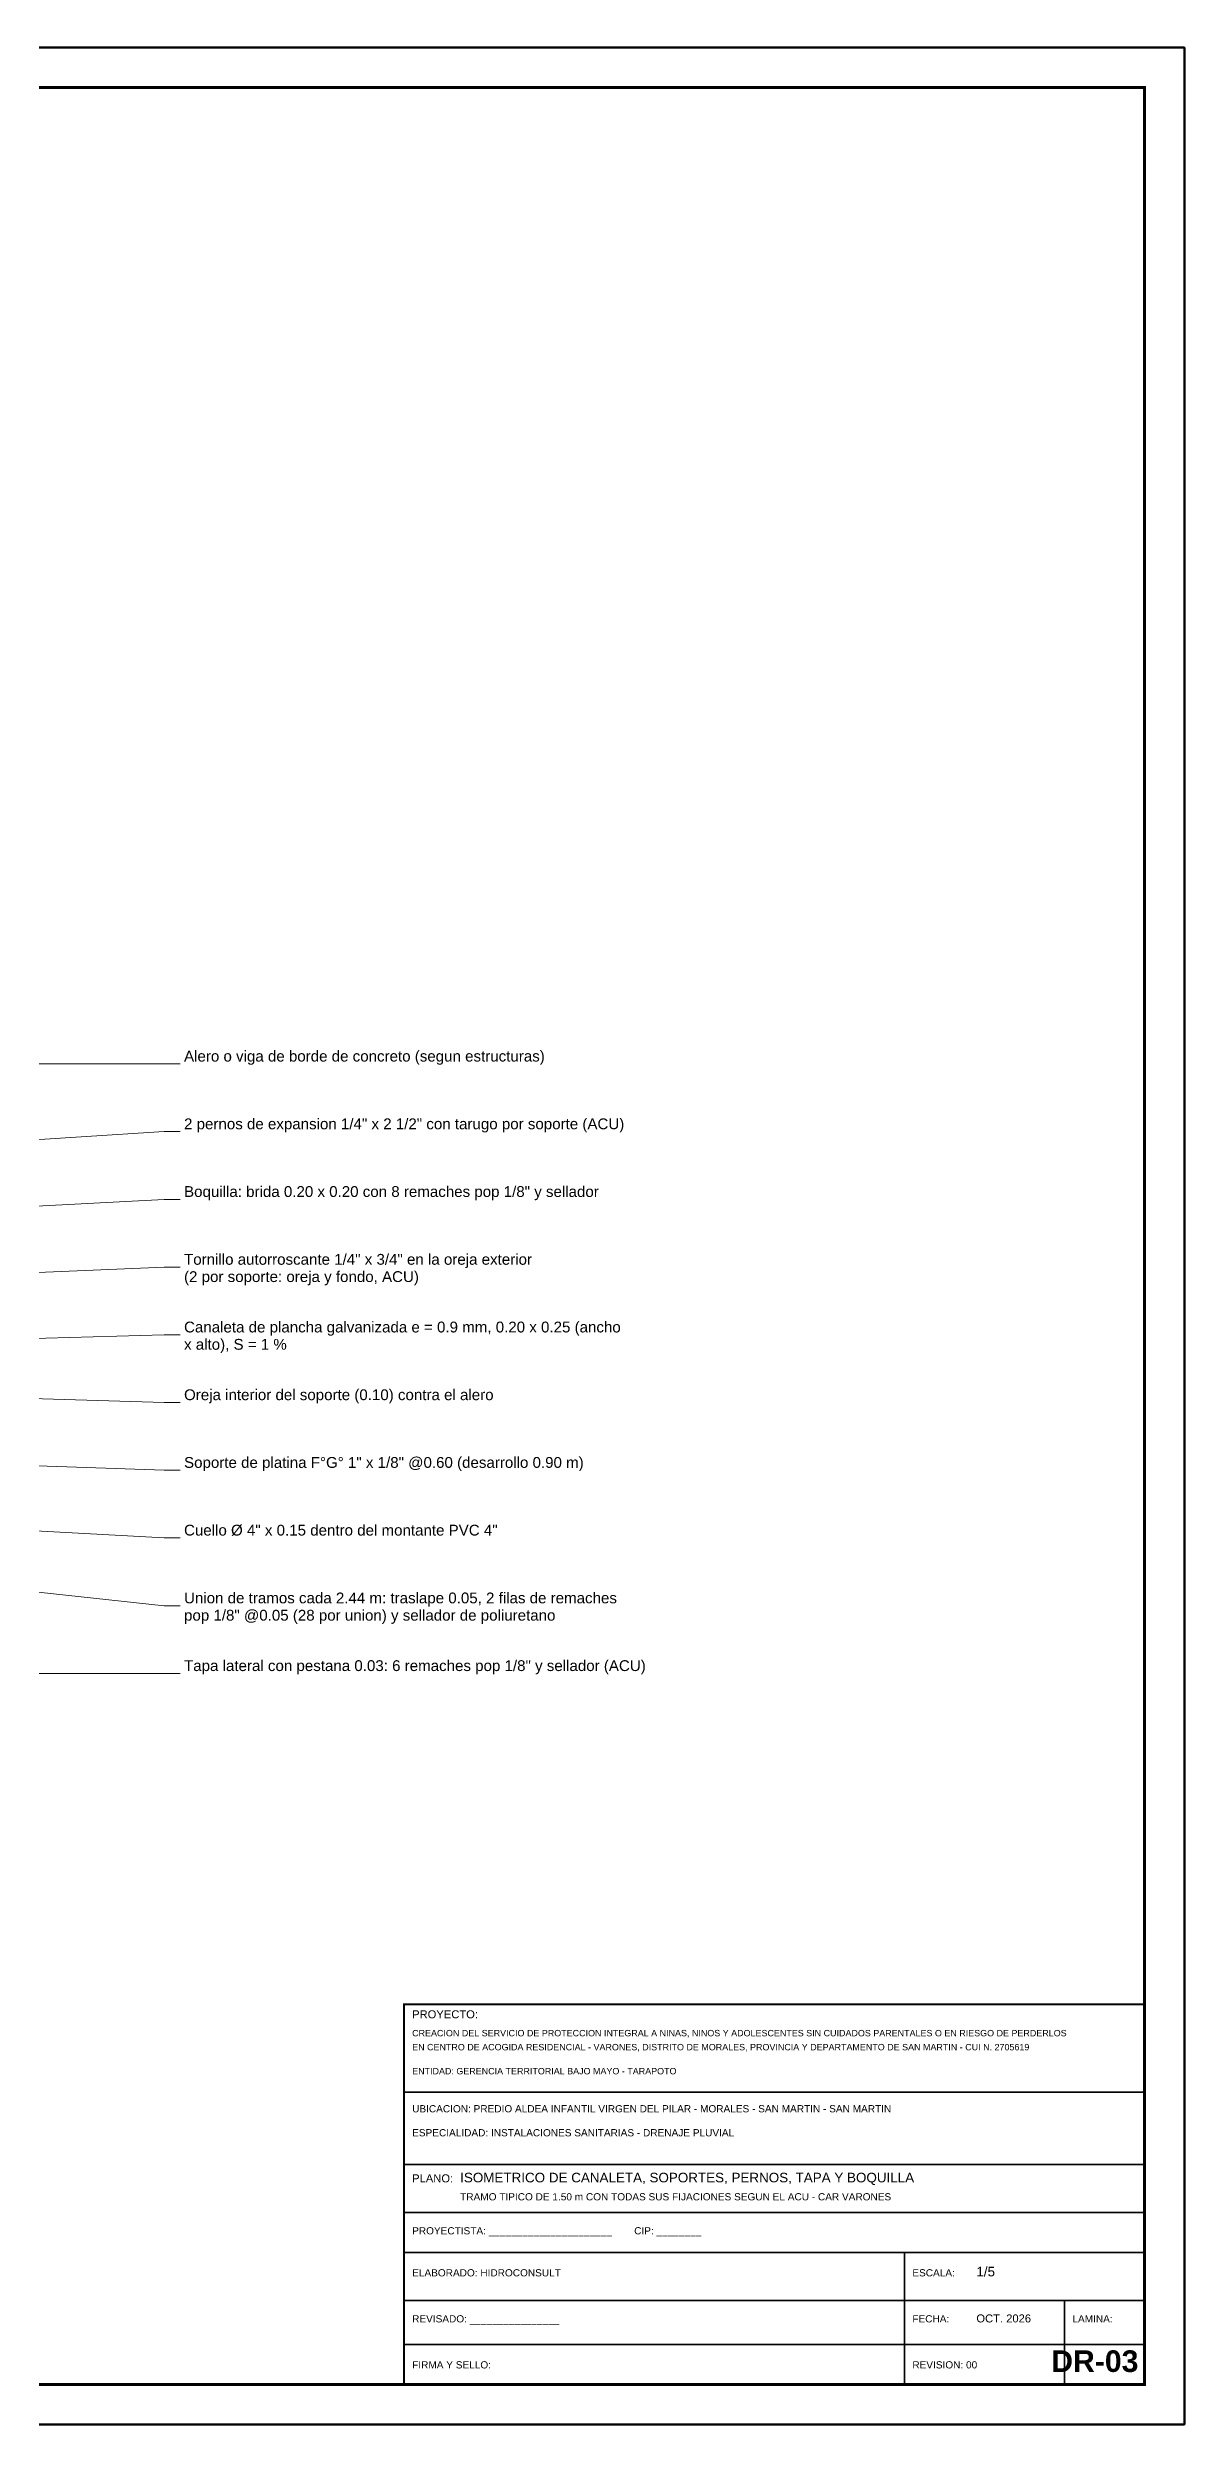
# Model space of a CAD drawing. Header units: metres. Extents: x 0 to 24.2, y -20 to 5.6.
# Drawn here: x 12.784 to 14.205, y 0 to 2.97 of the extents above; entities that cross this region are included whole.
import ezdxf
from ezdxf.enums import TextEntityAlignment as Align

# ---------------------------------------------------------------- set-up
doc = ezdxf.new("R2010")
doc.units = ezdxf.units.M
doc.header["$LTSCALE"] = 0.25
for name, color, linetype, lineweight in [('LLAMADAS', 30, 'CONTINUOUS', 18), ('MARCO', 7, 'CONTINUOUS', 50), ('ROTULO', 7, 'CONTINUOUS', 35), ('TITULOS', 160, 'CONTINUOUS', 35)]:
    doc.layers.add(name, color=color, linetype=linetype, lineweight=lineweight)
doc.layers.add('ROTULO-TEXTO', color=7, linetype='CONTINUOUS')
doc.layers.add('TEXTOS', color=7, linetype='CONTINUOUS')
doc.styles.get("Standard").update_dxf_attribs({"font": 'arial.ttf'})
doc.styles.add('TITULOS', font='arialbd.ttf')

msp = doc.modelspace()

# ---------------------------------------------------------------- linework, layer by layer
at = {"layer": 'LLAMADAS'}
for p, q in [((12.93, 1.7), (11.8562, 1.7)), ((12.95, 1.7), (12.93, 1.7)), ((12.93, 1.6154), (11.9799, 1.5549)), ((12.95, 1.6154), (12.93, 1.6154)), ((12.93, 1.5308), (11.2906, 1.4449)), ((12.95, 1.5308), (12.93, 1.5308)), ((12.93, 1.4461), (11.8318, 1.4004)), ((12.95, 1.4461), (12.93, 1.4461)), ((12.93, 1.3615), (11.6803, 1.3254)), ((12.95, 1.3615), (12.93, 1.3615)), ((12.93, 1.2769), (12.5057, 1.2895)), ((12.95, 1.2769), (12.93, 1.2769)), ((12.93, 1.1923), (11.8074, 1.2303)), ((12.93, 1.1077), (11.3399, 1.1964)), ((12.95, 1.1923), (12.93, 1.1923)), ((12.93, 1.023), (12.005, 1.1219)), ((12.95, 1.1077), (12.93, 1.1077)), ((12.95, 1.023), (12.93, 1.023)), ((12.93, 0.9384), (12.4164, 0.9384)), ((12.95, 0.9384), (12.93, 0.9384))]:
    msp.add_line(p, q, dxfattribs=at)
at = {"layer": 'MARCO'}
msp.add_lwpolyline([(10, 0), (14.205, 0), (14.205, 2.97), (10, 2.97)], close=True, dxfattribs=at)
at = {"layer": 'MARCO', "const_width": 0.004}
msp.add_lwpolyline([(10.125, 0.05), (14.155, 0.05), (14.155, 2.92), (10.125, 2.92)], close=True, dxfattribs=at)
at = {"layer": 'ROTULO'}
for p, q in [((13.23, 0.415), (14.155, 0.415)), ((13.23, 0.325), (14.155, 0.325)), ((13.23, 0.265), (14.155, 0.265)), ((13.23, 0.215), (14.155, 0.215)), ((13.855, 0.215), (13.855, 0.05)), ((13.23, 0.155), (14.155, 0.155)), ((14.055, 0.155), (14.055, 0.05)), ((13.23, 0.1), (14.155, 0.1))]:
    msp.add_line(p, q, dxfattribs=at)
at = {"layer": 'ROTULO', "const_width": 0.0025}
msp.add_lwpolyline([(13.23, 0.05), (14.155, 0.05), (14.155, 0.525), (13.23, 0.525)], close=True, dxfattribs=at)

# ---------------------------------------------------------------- texts
at = {"layer": 'ROTULO-TEXTO'}
for s, height, p in [('PROYECTO:', 0.01, (13.24, 0.5075)), ('CREACION DEL SERVICIO DE PROTECCION INTEGRAL A NINAS, NINOS Y ADOLESCENTES SIN CUIDADOS PARENTALES O EN RIESGO DE PERDERLOS', 0.008, (13.24, 0.485)), ('EN CENTRO DE ACOGIDA RESIDENCIAL - VARONES, DISTRITO DE MORALES, PROVINCIA Y DEPARTAMENTO DE SAN MARTIN - CUI N. 2705619', 0.008, (13.24, 0.4675)), ('ENTIDAD: GERENCIA TERRITORIAL BAJO MAYO - TARAPOTO', 0.008, (13.24, 0.4375)), ('UBICACION: PREDIO ALDEA INFANTIL VIRGEN DEL PILAR - MORALES - SAN MARTIN - SAN MARTIN', 0.009, (13.24, 0.39)), ('ESPECIALIDAD: INSTALACIONES SANITARIAS - DRENAJE PLUVIAL', 0.009, (13.24, 0.36)), ('PLANO:', 0.01, (13.24, 0.3025)), ('ISOMETRICO DE CANALETA, SOPORTES, PERNOS, TAPA Y BOQUILLA', 0.012, (13.3, 0.3025)), ('TRAMO TIPICO DE 1.50 m CON TODAS SUS FIJACIONES SEGUN EL ACU - CAR VARONES', 0.009, (13.3, 0.28)), ('PROYECTISTA: ______________________        CIP: ________', 0.009, (13.24, 0.2375)), ('ELABORADO: HIDROCONSULT', 0.009, (13.24, 0.185)), ('ESCALA:', 0.009, (13.865, 0.185)), ('1/5', 0.012, (13.945, 0.185)), ('REVISADO: ________________', 0.009, (13.24, 0.1275)), ('FECHA:', 0.009, (13.865, 0.1275)), ('OCT. 2026', 0.01, (13.945, 0.1275)), ('LAMINA:', 0.009, (14.065, 0.1275)), ('FIRMA Y SELLO:', 0.009, (13.24, 0.07)), ('REVISION: 00', 0.009, (13.865, 0.07))]:
    msp.add_text(s, height=height, dxfattribs=at).set_placement(p)
at = {"layer": 'TEXTOS'}
for s, p in [('Alero o viga de borde de concreto (segun estructuras)', (12.955, 1.703)), ('2 pernos de expansion 1/4" x 2 1/2" con tarugo por soporte (ACU)', (12.955, 1.6184)), ('Boquilla: brida 0.20 x 0.20 con 8 remaches pop 1/8" y sellador', (12.955, 1.5338)), ('Tornillo autorroscante 1/4" x 3/4" en la oreja exterior', (12.955, 1.4491)), ('(2 por soporte: oreja y fondo, ACU)', (12.955, 1.4275)), ('Canaleta de plancha galvanizada e = 0.9 mm, 0.20 x 0.25 (ancho', (12.955, 1.3645)), ('x alto), S = 1 %', (12.955, 1.3429)), ('Oreja interior del soporte (0.10) contra el alero', (12.955, 1.2799)), ('Soporte de platina F°G° 1" x 1/8" @0.60 (desarrollo 0.90 m)', (12.955, 1.1953)), ('Cuello Ø 4" x 0.15 dentro del montante PVC 4"', (12.955, 1.1107)), ('Union de tramos cada 2.44 m: traslape 0.05, 2 filas de remaches', (12.955, 1.026)), ('pop 1/8" @0.05 (28 por union) y sellador de poliuretano', (12.955, 1.0044)), ('Tapa lateral con pestana 0.03: 6 remaches pop 1/8" y sellador (ACU)', (12.955, 0.9414))]:
    msp.add_text(s, height=0.0135, dxfattribs=at).set_placement(p)
at = {"layer": 'TITULOS', "style": 'TITULOS'}
msp.add_text('DR-03', height=0.027, dxfattribs=at).set_placement((14.1475, 0.0575), align=Align.BOTTOM_RIGHT)

doc.saveas('drawing.dxf')
